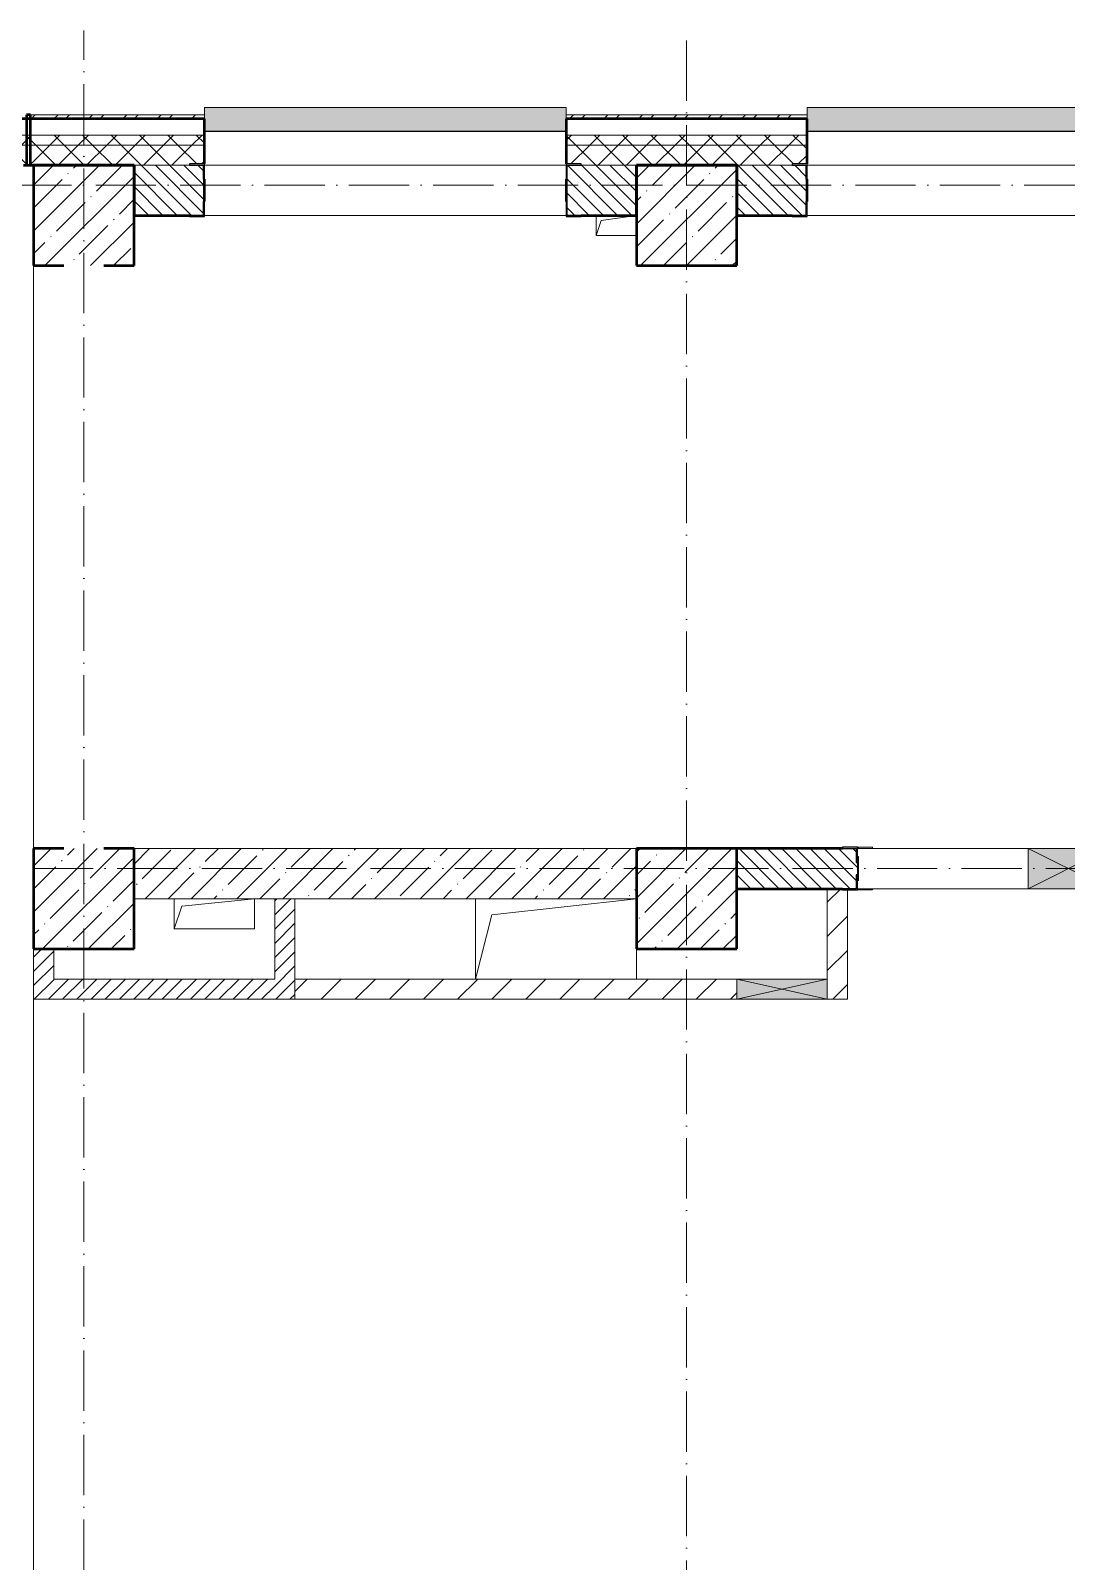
# Model space of a CAD drawing. Header units: millimetres. Extents: x -213536 to 1564669, y -45299 to 942238.
# Drawn here: x 582618 to 587773, y 574078 to 581695 of the extents above; entities that cross this region are included whole.
import ezdxf

# ---------------------------------------------------------------- set-up
doc = ezdxf.new("R2010")
doc.units = ezdxf.units.MM
doc.linetypes.add('50_200_ШТРИХ_1Т_ш5_п1_п1_', pattern=[700, 500, -100, 0, -100])
for name, color, linetype, lineweight in [('3.1) ЖБ окна 1.2 м', 102, 'Continuous', 30), ('A-DETL-GENF-OTLN', 7, 'Continuous', 9), ('A-FLOR-____-OTLN', 7, 'Continuous', 9), ('A-GENM-____-MCUT', 7, 'Continuous', 25), ('A-GENM-____-OTLN', 7, 'Continuous', 9), ('A-GENM-____-OTLN-1', 7, 'Continuous', 25), ('A-GLAZ-____-OTLN', 7, 'Continuous', 9), ('A-WALL-____-MCUT-1', 7, 'Continuous', 9), ('A-WALL-____-MCUT-2', 7, 'Continuous', 50), ('A-WALL-____-MCUT-3', 7, 'Continuous', 9), ('A-WALL-____-OTLN', 7, 'Continuous', 9), ('A-WALL-____-PATT-1', 7, 'Continuous', 9), ('A-WALL-FNSH-MCUT-1', 7, 'Continuous', 9), ('I-WALL-____-OTLN', 7, 'Continuous', 9), ('S-COLS-____-MCUT', 7, 'Continuous', 50), ('S-COLS-____-OTLN', 7, 'Continuous', 9), ('S-GRID-____-OTLN-1', 7, '50_200_ШТРИХ_1Т_ш5_п1_п1_', 9)]:
    doc.layers.add(name, color=color, linetype=linetype, lineweight=lineweight)
doc.layers.add('A-GLAZ-____-OTLN-1', color=7, linetype='Continuous', lineweight=9, true_color=0xc0c0c0)
pattern_1 = [(45, (544282.64, 571544.04), (-70.71068, 70.71068), []), (135, (544282.64, 571544.04), (-70.71068, -70.71068), [])]
pattern_2 = [(45, (544282.64, 571544.04), (-114.04925, 114.04925), []), (45, (544396.69, 571544.04), (-114.04925, 114.04925), [201.612, -40.322, 3.353, -36.97])]
pattern_3 = [(135, (544282.637, 571544.04), (-35.35534, -35.35534), [])]
pattern_4 = [(45, (544282.637, 571544.04), (-35.35534, 35.35534), [])]
pattern_5 = [(45, (544282.64, 571544.04), (-84.8528, 84.8528), [])]

# ---------------------------------------------------------------- blocks, each defined once
blk = doc.blocks.new('BSC_Колонна _Прямоугольная - 500х500-V88-АР1_План отверстий 2 этажа в осях 1-64_А-ГГ')
at = {"layer": 'S-COLS-____-OTLN'}
h = blk.add_hatch(dxfattribs=at)
h.set_pattern_fill('FP_117', color=256, style=0, pattern_type=2)
h.set_pattern_definition([(45, (-38600, -5831.04), (-114.04925, 114.04925), []), (45, (-38485.95, -5831.04), (-114.04925, 114.04925), [201.613, -40.323, 3.353, -36.97])])
h.paths.add_polyline_path([(-250, -250), (250, -250), (250, 250), (-250, 250)], flags=0)
at = {"layer": 'S-COLS-____-MCUT'}
for p, q in [((-100, 250), (-250, 250)), ((-250, 250), (-250, -250)), ((250, 250), (100, 250)), ((250, -250), (250, 250)), ((-250, -250), (250, -250))]:
    blk.add_line(p, q, dxfattribs=at)
blk = doc.blocks.new('BSC_Колонна _Прямоугольная - 500х500-V132-АР1_План отверстий 2 этажа в осях 1-64_А-ГГ')
at = {"layer": 'S-COLS-____-OTLN'}
h = blk.add_hatch(dxfattribs=at)
h.set_pattern_fill('FP_162', color=256, style=0, pattern_type=2)
h.set_pattern_definition([(45, (-41600, -5831.04), (-114.04925, 114.04925), []), (45, (-41485.95, -5831.04), (-114.04925, 114.04925), [201.613, -40.323, 3.353, -36.97])])
h.paths.add_polyline_path([(-250, -250), (250, -250), (250, 250), (-250, 250)], flags=0)
at = {"layer": 'S-COLS-____-MCUT'}
for p, q in [((250, 250), (-250, 250)), ((-250, 250), (-250, -250)), ((250, -250), (250, 250)), ((-250, -250), (250, -250))]:
    blk.add_line(p, q, dxfattribs=at)
blk = doc.blocks.new('Фахверк_СКБ_Уголок - 250_2700-27497298-АР1_План отверстий 2 этажа в осях 1-64_А-ГГ')
at = {"layer": 'A-GENM-____-MCUT'}
for p, q in [((200, 181), (125, 181)), ((125, 181), (125, 106)), ((131, 106), (131, 175)), ((131, 175), (200, 175)), ((200, 175), (200, 181)), ((125, 106), (131, 106)), ((131, -6), (125, -6)), ((125, -6), (125, -81)), ((131, -75), (131, -6)), ((200, -75), (131, -75)), ((200, -81), (200, -75)), ((125, -81), (200, -81))]:
    blk.add_line(p, q, dxfattribs=at)
blk = doc.blocks.new('154_Стойка_СКБ_Уголок - СМ-2480_200-28346303-АР1_План отверстий 2 этажа в осях 1-64_А-ГГ')
at = {"layer": 'A-GENM-____-MCUT'}
for p, q in [((125, 156), (125, 81)), ((200, 156), (125, 156)), ((200, 150), (200, 156)), ((125, 81), (131, 81)), ((131, 81), (131, 150)), ((131, 150), (200, 150)), ((131, 19), (125, 19)), ((125, 19), (125, -56)), ((131, -50), (131, 19)), ((125, -56), (200, -56)), ((200, -50), (131, -50)), ((200, -56), (200, -50))]:
    blk.add_line(p, q, dxfattribs=at)
blk = doc.blocks.new('Стойка_Влож_Полоса боковая - Полоса-28213942-АР1_План отверстий 2 этажа в осях 1-64_А-ГГ')
at = {"layer": 'A-GENM-____-OTLN'}
for p, q in [((-5, 60), (0, 60)), ((-5, -60), (-5, 60)), ((0, 31), (0, -31)), ((0, -60), (-5, -60))]:
    blk.add_line(p, q, dxfattribs=at)
blk = doc.blocks.new('Стойка_Влож_Уголок_Опорный - Уголок-28213941-АР1_План отверстий 2 этажа в осях 1-64_А-ГГ')
at = {"layer": 'A-GENM-____-OTLN'}
for p, q in [((-212, -6), (-212, 0)), ((0, 0), (0, -6)), ((-212, -75), (-212, -6)), ((-212, -6), (-206, -6)), ((-212, -75), (-206, -75)), ((-6, -6), (0, -6)), ((-6, -75), (0, -75)), ((0, -6), (0, -75))]:
    blk.add_line(p, q, dxfattribs=at)
blk = doc.blocks.new('AR_Отверстие прямоугольное _в плите_ - AR_Отверстие прямоугольное _в плите_-30459225-АР1_План отверстий 2 этажа в осях 1-64_А-ГГ')
at = {"layer": 'A-GENM-____-OTLN'}
for p, q in [((-200, 75), (-200, -75)), ((-200, -75), (-162.5, 37.5)), ((-162.5, 37.5), (200, 75)), ((200, -75), (200, 75)), ((-200, -75), (200, -75))]:
    blk.add_line(p, q, dxfattribs=at)
blk = doc.blocks.new('AR_Отверстие прямоугольное _в плите_ - AR_Отверстие прямоугольное _в плите_-V165-АР1_План отверстий 2 этажа в осях 1-64_А-ГГ')
at = {"layer": 'A-GENM-____-OTLN'}
for p, q in [((-100, 50), (-100, -50)), ((-100, -50), (-75, 25)), ((-75, 25), (100, 50)), ((-100, -50), (100, -50))]:
    blk.add_line(p, q, dxfattribs=at)
blk = doc.blocks.new('AR_Отверстие прямоугольное _в плите_ - AR_Отверстие прямоугольное _в плите_-30552658-АР1_План отверстий 2 этажа в осях 1-64_А-ГГ')
at = {"layer": 'A-GENM-____-OTLN'}
for p, q in [((-400, 200), (-400, -200)), ((-320, 120), (400, 200)), ((-400, -200), (-320, 120)), ((400, -200), (400, -50))]:
    blk.add_line(p, q, dxfattribs=at)
blk = doc.blocks.new('Отлив_СКБ - Отлив витража_120_НВФ-31885689-АР1_План отверстий 2 этажа в осях 1-64_А-ГГ')
at = {"layer": 'A-GLAZ-____-OTLN-1'}
for points in [[(1800, 2), (1800, 120), (0, 120), (0, 2), (1103.1, 2)], [(1103.1, 0), (1800, 0), (1800, 2), (0, 2), (0, 0)]]:
    blk.add_hatch(color=256, dxfattribs=at).paths.add_polyline_path(points, flags=0)
at = {"layer": 'A-GLAZ-____-OTLN'}
for p, q in [((0, 83), (0, 120)), ((1800, 120), (0, 120)), ((1800, 120), (1800, 83)), ((0, 2), (1800, 2)), ((1800, 0), (0, 0))]:
    blk.add_line(p, q, dxfattribs=at)
blk = doc.blocks.new('Стены 4 - Стены 4-31195499-АР1_План отверстий 2 этажа в осях 1-64_А-ГГ')
at = {"layer": 'A-WALL-____-MCUT-2'}
for p, q in [((-1798.5, 41030.2), (-1798.5, 41010.2)), ((-1548.5, 41030.2), (-1798.5, 41030.2)), ((-1798.5, 41010.2), (-1548.5, 41010.2)), ((-1548.5, 41010.2), (-1548.5, 41030.2))]:
    blk.add_line(p, q, dxfattribs=at)
blk = doc.blocks.new('AR_Отверстие прямоугольное _в стене__БезПР - AR_Отверстие прямоугольное _в стене__БезПР-36428632-АР1_План отверстий 2 этажа в осях 1-64_А-ГГ')
at = {"layer": 'A-GLAZ-____-OTLN'}
blk.add_hatch(color=256, dxfattribs=at).paths.add_polyline_path([(-200, -100), (200, -100), (200, 100), (-200, 100)], flags=0)
at = {"layer": 'A-DETL-GENF-OTLN'}
for p, q in [((-200, -100), (-200, 100)), ((-200, 100), (200, 100)), ((200, 100), (-200, -100)), ((-200, 100), (200, -100)), ((200, 100), (-200, 100)), ((-200, 100), (-200, -100)), ((200, 100), (200, -100)), ((200, -100), (200, 100)), ((200, -100), (-200, -100)), ((-200, -100), (200, -100))]:
    blk.add_line(p, q, dxfattribs=at)
at = {"layer": 'A-GLAZ-____-OTLN'}
blk.add_line((200, 100), (-200, 100), dxfattribs=at)
blk = doc.blocks.new('AR_Отверстие прямоугольное _в стене__БезПР - AR_Отверстие прямоугольное _в стене__БезПР-36427692-АР1_План отверстий 2 этажа в осях 1-64_А-ГГ')
at = {"layer": 'A-GLAZ-____-OTLN'}
blk.add_hatch(color=256, dxfattribs=at).paths.add_polyline_path([(225, -50), (225, 50), (-225, 50), (-225, -50)], flags=0)
at = {"layer": 'A-DETL-GENF-OTLN'}
for p, q in [((-225, -50), (-225, 50)), ((-225, 50), (225, 50)), ((225, 50), (-225, -50)), ((-225, 50), (225, -50)), ((225, 50), (-225, 50)), ((-225, 50), (-225, -50)), ((225, 50), (225, -50)), ((225, -50), (225, 50)), ((225, -50), (-225, -50)), ((-225, -50), (225, -50))]:
    blk.add_line(p, q, dxfattribs=at)
at = {"layer": 'A-GLAZ-____-OTLN'}
blk.add_line((225, 50), (-225, 50), dxfattribs=at)
blk = doc.blocks.new('2этаж')
at = {"layer": 'S-GRID-____-OTLN-1', "color": 251, "ltscale": 0.6, "true_color": 0x636466}
for p, q in [((23008.3, 454737.3), (23008.3, 469166.5)), ((26008.3, 454533.3), (26008.3, 469166.5)), ((88482.7, 468397), (-20037.2, 468397)), ((74727.1, 464997), (-20260.4, 464997))]:
    blk.add_line(p, q, dxfattribs=at)

msp = doc.modelspace()

# ---------------------------------------------------------------- hatches: boundary and pattern name
at = {"layer": 'A-WALL-____-PATT-1'}
h = msp.add_hatch(dxfattribs=at)
h.set_pattern_fill('FP_3', color=256, style=0, pattern_type=2)
h.set_pattern_definition([(45, (544282.64, 571544.04), (-85.53659, 85.53659), []), (45, (544339.66, 571544.04), (-85.53659, 85.53659), [])])
h.paths.add_polyline_path([(616147.6, 581255.1), (616147.6, 581275.1), (612282.6, 581275.1), (612282.6, 581255.1), (614967.5, 581255.1)], flags=0)
h.paths.add_polyline_path([(610482.6, 581255.1), (610482.6, 581275.1), (609282.6, 581275.1), (609282.6, 581255.1), (609665.1, 581255.1)], flags=0)
h.paths.add_polyline_path([(607482.6, 581255.1), (607482.6, 581275.1), (606282.6, 581275.1), (606282.6, 581255.1), (607013.9, 581255.1)], flags=0)
h.paths.add_polyline_path([(603479, 581255.1), (604482.6, 581255.1), (604482.6, 581275.1), (603282.6, 581275.1), (603282.6, 581255.1)], flags=0)
h.paths.add_polyline_path([(600827.8, 581255.1), (601482.6, 581255.1), (601482.6, 581275.1), (600282.6, 581275.1), (600282.6, 581255.1)], flags=0)
h.paths.add_polyline_path([(598482.6, 581255.1), (598482.6, 581275.1), (597282.6, 581275.1), (597282.6, 581255.1), (597292.9, 581255.1)], flags=0)
h.paths.add_polyline_path([(595482.6, 581255.1), (595482.6, 581275.1), (594282.6, 581275.1), (594282.6, 581255.1), (594641.7, 581255.1)], flags=0)
h.paths.add_polyline_path([(589482.6, 581255.1), (589482.6, 581275.1), (588282.6, 581275.1), (588282.6, 581255.1), (588455.6, 581255.1)], flags=0)
h.paths.add_polyline_path([(591282.6, 581255.1), (592482.6, 581255.1), (592482.6, 581275.1), (591282.6, 581275.1)], flags=0)
h.paths.add_polyline_path([(585282.6, 581255.1), (586482.6, 581255.1), (586482.6, 581275.1), (585282.6, 581275.1)], flags=0)
h.paths.add_polyline_path([(582617.6, 581255.1), (583482.6, 581255.1), (583482.6, 581275.1), (582617.6, 581275.1)], flags=0)
h = msp.add_hatch(dxfattribs=at)
h.set_pattern_fill('FP_1', color=256, style=0, pattern_type=2)
h.set_pattern_definition(pattern_1)
h.paths.add_polyline_path([(618632.6, 581125.1), (618632.6, 581175.1), (612282.6, 581175.1), (612282.6, 581125.1), (618502.4, 581125.1)], flags=0)
h.paths.add_polyline_path([(609665.1, 581125.1), (610482.6, 581125.1), (610482.6, 581175.1), (609282.6, 581175.1), (609282.6, 581125.1)], flags=0)
h.paths.add_polyline_path([(607482.6, 581125.1), (607482.6, 581175.1), (606282.6, 581175.1), (606282.6, 581125.1), (607013.9, 581125.1)], flags=0)
h.paths.add_polyline_path([(604482.6, 581125.1), (604482.6, 581175.1), (603282.6, 581175.1), (603282.6, 581125.1), (604362.7, 581125.1)], flags=0)
h.paths.add_polyline_path([(601482.6, 581125.1), (601482.6, 581175.1), (600282.6, 581175.1), (600282.6, 581125.1), (600827.8, 581125.1)], flags=0)
h.paths.add_polyline_path([(597282.6, 581125.1), (598482.6, 581125.1), (598482.6, 581175.1), (597282.6, 581175.1)], flags=0)
h.paths.add_polyline_path([(594282.6, 581125.1), (595482.6, 581125.1), (595482.6, 581175.1), (594282.6, 581175.1)], flags=0)
h.paths.add_polyline_path([(591990.5, 581125.1), (592482.6, 581125.1), (592482.6, 581175.1), (591282.6, 581175.1), (591282.6, 581125.1)], flags=0)
h.paths.add_polyline_path([(589482.6, 581125.1), (589482.6, 581175.1), (588282.6, 581175.1), (588282.6, 581125.1), (588455.6, 581125.1)], flags=0)
h.paths.add_polyline_path([(586482.6, 581125.1), (586482.6, 581175.1), (585282.6, 581175.1), (585282.6, 581125.1), (585804.4, 581125.1)], flags=0)
h.paths.add_polyline_path([(582082.6, 581125.1), (583482.6, 581125.1), (583482.6, 581175.1), (582082.6, 581175.1)], flags=0)
h.paths.add_polyline_path([(580282.6, 581125.1), (580282.6, 581175.1), (579082.6, 581175.1), (579082.6, 581125.1), (579618.2, 581125.1)], flags=0)
h.paths.add_polyline_path([(571282.6, 581125.1), (571282.6, 581175.1), (568112.6, 581175.1), (568112.6, 581125.1), (569013.4, 581125.1)], flags=0)
h = msp.add_hatch(dxfattribs=at)
h.set_pattern_fill('FP_1', color=256, style=0, pattern_type=2)
h.set_pattern_definition(pattern_1)
h.paths.add_polyline_path([(618632.6, 581025.1), (618632.6, 581125.1), (612282.6, 581125.1), (612282.6, 581031.1), (612357.6, 581031.1), (612357.6, 581025.1), (618502.4, 581025.1)], flags=0)
h.paths.add_polyline_path([(609665.1, 581025.1), (610407.6, 581025.1), (610407.6, 581031.1), (610482.6, 581031.1), (610482.6, 581125.1), (609282.6, 581125.1), (609282.6, 581031.1), (609357.6, 581031.1), (609357.6, 581025.1)], flags=0)
h.paths.add_polyline_path([(607407.6, 581025.1), (607407.6, 581031.1), (607482.6, 581031.1), (607482.6, 581125.1), (606282.6, 581125.1), (606282.6, 581031.1), (606357.6, 581031.1), (606357.6, 581025.1), (607132.6, 581025.1)], flags=0)
h.paths.add_polyline_path([(603632.6, 581025.1), (604407.6, 581025.1), (604407.6, 581031.1), (604482.6, 581031.1), (604482.6, 581125.1), (603282.6, 581125.1), (603282.6, 581031.1), (603357.6, 581031.1), (603357.6, 581025.1), (603479, 581025.1)], flags=0)
h.paths.add_polyline_path([(600827.8, 581025.1), (601407.6, 581025.1), (601407.6, 581031.1), (601482.6, 581031.1), (601482.6, 581125.1), (600282.6, 581125.1), (600282.6, 581031.1), (600357.6, 581031.1), (600357.6, 581025.1)], flags=0)
h.paths.add_polyline_path([(598132.6, 581025.1), (598407.6, 581025.1), (598407.6, 581031.1), (598482.6, 581031.1), (598482.6, 581125.1), (597282.6, 581125.1), (597282.6, 581031.1), (597357.6, 581031.1), (597357.6, 581025.1), (597632.6, 581025.1)], flags=0)
h.paths.add_polyline_path([(595132.6, 581025.1), (595407.6, 581025.1), (595407.6, 581031.1), (595482.6, 581031.1), (595482.6, 581125.1), (594282.6, 581125.1), (594282.6, 581031.1), (594357.6, 581031.1), (594357.6, 581025.1), (594641.7, 581025.1)], flags=0)
h.paths.add_polyline_path([(592407.6, 581025.1), (592407.6, 581031.1), (592482.6, 581031.1), (592482.6, 581125.1), (591282.6, 581125.1), (591282.6, 581031.1), (591357.6, 581031.1), (591357.6, 581025.1), (591990.5, 581025.1)], flags=0)
h.paths.add_polyline_path([(589407.6, 581025.1), (589407.6, 581031.1), (589482.6, 581031.1), (589482.6, 581125.1), (588282.6, 581125.1), (588282.6, 581031.1), (588357.6, 581031.1), (588357.6, 581025.1), (589132.6, 581025.1)], flags=0)
h.paths.add_polyline_path([(585357.6, 581025.1), (586407.6, 581025.1), (586407.6, 581031.1), (586482.6, 581031.1), (586482.6, 581125.1), (585282.6, 581125.1), (585282.6, 581031.1), (585357.6, 581031.1)], flags=0)
h.paths.add_polyline_path([(583132.6, 581025.1), (583407.6, 581025.1), (583407.6, 581031.1), (583482.6, 581031.1), (583482.6, 581125.1), (582082.6, 581125.1), (582082.6, 581025.1), (582582.6, 581025.1)], flags=0)
h.paths.add_polyline_path([(579618.2, 581025.1), (580207.6, 581025.1), (580207.6, 581031.1), (580282.6, 581031.1), (580282.6, 581125.1), (579082.6, 581125.1), (579082.6, 581025.1), (579582.6, 581025.1)], flags=0)
h.paths.add_polyline_path([(571207.6, 581025.1), (571207.6, 581031.1), (571282.6, 581031.1), (571282.6, 581125.1), (568112.6, 581125.1), (568112.6, 581025.1), (570582.6, 581025.1)], flags=0)
h = msp.add_hatch(dxfattribs=at)
h.set_pattern_fill('FP_6', color=256, style=0, pattern_type=2)
h.set_pattern_definition(pattern_3)
h.paths.add_polyline_path([(585632.6, 580775.1), (585632.6, 581025.1), (585288.6, 581025.1), (585288.6, 580956.1), (585282.6, 580956.1), (585282.6, 580844.1), (585288.6, 580844.1), (585288.6, 580775.1), (585357.6, 580775.1)], flags=0)
h.paths.add_polyline_path([(583407.6, 580775.1), (583476.6, 580775.1), (583476.6, 580844.1), (583482.6, 580844.1), (583482.6, 580956.1), (583476.6, 580956.1), (583476.6, 581025.1), (583132.6, 581025.1), (583132.6, 580775.1), (583153.2, 580775.1)], flags=0)
h = msp.add_hatch(dxfattribs=at)
h.set_pattern_fill('FP_6', color=256, style=0, pattern_type=2)
h.set_pattern_definition(pattern_3)
h.paths.add_polyline_path([(588288.6, 580775.1), (588632.6, 580775.1), (588632.6, 581025.1), (588288.6, 581025.1), (588288.6, 580956.1), (588282.6, 580956.1), (588282.6, 580844.1), (588288.6, 580844.1), (588288.6, 580779.4)], flags=0)
h.paths.add_polyline_path([(586407.6, 580775.1), (586476.6, 580775.1), (586476.6, 580844.1), (586482.6, 580844.1), (586482.6, 580956.1), (586476.6, 580956.1), (586476.6, 581025.1), (586132.6, 581025.1), (586132.6, 580775.1)], flags=0)
h = msp.add_hatch(dxfattribs=at)
h.set_pattern_fill('FP_25', color=256, style=0, pattern_type=2)
h.set_pattern_definition(pattern_2)
h.paths.add_polyline_path([(585632.6, 577375.1), (585632.6, 577625.1), (583132.6, 577625.1), (583132.6, 577375.1), (583153.2, 577375.1)], flags=0)
h = msp.add_hatch(dxfattribs=at)
h.set_pattern_fill('FP_6', color=256, style=0, pattern_type=2)
h.set_pattern_definition(pattern_3)
h.paths.add_polyline_path([(588507.6, 577425.1), (588632.6, 577425.1), (588632.6, 577625.1), (588438.6, 577625.1), (588438.6, 577556.1), (588432.6, 577556.1), (588432.6, 577494.1), (588438.6, 577494.1), (588438.6, 577425.1), (588455.6, 577425.1)], flags=0)
h.paths.add_polyline_path([(586688.1, 577425.1), (586726.6, 577425.1), (586726.6, 577494.1), (586732.6, 577494.1), (586732.6, 577556.1), (586726.6, 577556.1), (586726.6, 577625.1), (586132.6, 577625.1), (586132.6, 577425.1), (586657.6, 577425.1)], flags=0)
h = msp.add_hatch(dxfattribs=at)
h.set_pattern_fill('FP_4', color=256, style=0, pattern_type=2)
h.set_pattern_definition(pattern_5)
h.paths.add_polyline_path([(586582.6, 576875.1), (586682.6, 576875.1), (586682.6, 577419.1), (586657.6, 577419.1), (586657.6, 577425.1), (586582.6, 577425.1), (586582.6, 576975.1)], flags=0)
h = msp.add_hatch(dxfattribs=at)
h.set_pattern_fill('FP_5', color=256, style=0, pattern_type=2)
h.set_pattern_definition(pattern_4)
h.paths.add_polyline_path([(583932.6, 576875.1), (583932.6, 577375.1), (583832.6, 577375.1), (583832.6, 576875.1)], flags=0)
h = msp.add_hatch(dxfattribs=at)
h.set_pattern_fill('FP_5', color=256, style=0, pattern_type=2)
h.set_pattern_definition(pattern_4)
h.paths.add_polyline_path([(582732.6, 576875.1), (582732.6, 577125.1), (582632.6, 577125.1), (582632.6, 576875.1)], flags=0)
h = msp.add_hatch(dxfattribs=at)
h.set_pattern_fill('FP_5', color=256, style=0, pattern_type=2)
h.set_pattern_definition(pattern_4)
h.paths.add_polyline_path([(583832.6, 576875.1), (583832.6, 576975.1), (582732.6, 576975.1), (582732.6, 576875.1), (583153.2, 576875.1)], flags=0)
h = msp.add_hatch(dxfattribs=at)
h.set_pattern_fill('FP_4', color=256, style=0, pattern_type=2)
h.set_pattern_definition(pattern_5)
h.paths.add_polyline_path([(583932.6, 576875.1), (586132.6, 576875.1), (586132.6, 576975.1), (583932.6, 576975.1)], flags=0)
at = {"layer": 'S-COLS-____-OTLN'}
h = msp.add_hatch(dxfattribs=at)
h.set_pattern_fill('FP_25', color=256, style=0, pattern_type=2)
h.set_pattern_definition(pattern_2)
h.paths.add_polyline_path([(582632.6, 580525.1), (583132.6, 580525.1), (583132.6, 581025.1), (582632.6, 581025.1), (582632.6, 580879.9)], flags=0)
h = msp.add_hatch(dxfattribs=at)
h.set_pattern_fill('FP_25', color=256, style=0, pattern_type=2)
h.set_pattern_definition(pattern_2)
h.paths.add_polyline_path([(585632.6, 580525.1), (586132.6, 580525.1), (586132.6, 581025.1), (585632.6, 581025.1), (585632.6, 580879.9)], flags=0)

# ---------------------------------------------------------------- linework, layer by layer
at = {"layer": 'A-FLOR-____-OTLN'}
for p, q in [((582632.6, 580525.1), (582632.6, 577625.1)), ((583332.6, 577225.1), (583332.6, 577375.1)), ((583732.6, 577375.1), (583732.6, 577225.1)), ((584832.6, 576975.1), (584832.6, 577375.1)), ((583732.6, 577225.1), (583332.6, 577225.1)), ((585632.6, 577125.1), (585632.6, 576975.1)), ((582632.6, 576875.1), (582632.6, 570125.1))]:
    msp.add_line(p, q, dxfattribs=at)
at = {"layer": 'A-WALL-____-MCUT-1'}
for p, q in [((585632.6, 577625.1), (583132.6, 577625.1)), ((583132.6, 577375.1), (585632.6, 577375.1))]:
    msp.add_line(p, q, dxfattribs=at)
at = {"layer": 'A-WALL-____-MCUT-2'}
for p, q in [((583482.6, 581255.1), (582082.6, 581255.1)), ((583482.6, 581031.1), (583482.6, 581255.1)), ((586482.6, 581255.1), (585282.6, 581255.1)), ((585282.6, 581255.1), (585282.6, 581031.1)), ((586482.6, 581031.1), (586482.6, 581255.1)), ((582582.6, 581025.1), (583132.6, 581025.1)), ((583132.6, 581025.1), (583132.6, 580775.1)), ((585632.6, 581025.1), (586132.6, 581025.1)), ((585632.6, 580775.1), (585632.6, 581025.1)), ((586132.6, 581025.1), (586132.6, 580775.1)), ((583482.6, 580844.1), (583482.6, 580956.1)), ((585282.6, 580956.1), (585282.6, 580844.1)), ((586482.6, 580844.1), (586482.6, 580956.1)), ((583132.6, 580775.1), (583407.6, 580775.1)), ((585357.6, 580775.1), (585632.6, 580775.1)), ((586132.6, 580775.1), (586407.6, 580775.1)), ((586657.6, 577625.1), (586132.6, 577625.1)), ((586132.6, 577425.1), (586657.6, 577425.1))]:
    msp.add_line(p, q, dxfattribs=at)
at = {"layer": 'A-WALL-____-MCUT-3'}
for p, q in [((583482.6, 581175.1), (582082.6, 581175.1)), ((586482.6, 581175.1), (585282.6, 581175.1)), ((583482.6, 581125.1), (582082.6, 581125.1)), ((586482.6, 581125.1), (585282.6, 581125.1)), ((583132.6, 581025.1), (583407.6, 581025.1)), ((585357.6, 581025.1), (585632.6, 581025.1)), ((586132.6, 581025.1), (586407.6, 581025.1))]:
    msp.add_line(p, q, dxfattribs=at)
at = {"layer": 'A-WALL-____-OTLN'}
for p, q in [((585282.6, 581025.1), (583482.6, 581025.1)), ((588282.6, 581025.1), (586482.6, 581025.1)), ((585282.6, 580775.1), (583482.6, 580775.1)), ((588282.6, 580775.1), (586482.6, 580775.1))]:
    msp.add_line(p, q, dxfattribs=at)
at = {"layer": 'A-WALL-FNSH-MCUT-1'}
for p, q in [((583482.6, 581275.1), (582617.6, 581275.1)), ((582617.6, 581275.1), (582617.6, 581255.1)), ((583482.6, 581255.1), (583482.6, 581275.1)), ((586482.6, 581275.1), (585282.6, 581275.1)), ((585282.6, 581275.1), (585282.6, 581255.1)), ((585282.6, 581255.1), (585282.6, 581255.1)), ((586482.6, 581255.1), (586482.6, 581275.1)), ((586582.6, 577425.1), (586582.6, 576975.1)), ((586682.6, 576875.1), (586682.6, 577419.1)), ((583832.6, 577375.1), (583832.6, 576975.1)), ((583932.6, 577375.1), (583932.6, 576875.1)), ((582632.6, 577125.1), (582632.6, 576875.1)), ((582732.6, 576975.1), (582732.6, 577125.1)), ((583832.6, 576975.1), (582732.6, 576975.1)), ((586132.6, 576975.1), (583932.6, 576975.1)), ((582632.6, 576875.1), (586132.6, 576875.1)), ((586582.6, 576875.1), (586682.6, 576875.1))]:
    msp.add_line(p, q, dxfattribs=at)
at = {"layer": 'I-WALL-____-OTLN'}
for p, q in [((586732.6, 577625.1), (587582.6, 577625.1)), ((587582.6, 577425.1), (586732.6, 577425.1))]:
    msp.add_line(p, q, dxfattribs=at)
at = {"layer": 'S-COLS-____-MCUT'}
for p, q in [((583132.6, 581025.1), (582632.6, 581025.1)), ((582632.6, 581025.1), (582632.6, 580525.1)), ((583132.6, 580525.1), (583132.6, 581025.1)), ((586132.6, 581025.1), (585632.6, 581025.1)), ((585632.6, 581025.1), (585632.6, 580525.1)), ((586132.6, 580525.1), (586132.6, 581025.1)), ((582632.6, 580525.1), (582782.6, 580525.1)), ((582982.6, 580525.1), (583132.6, 580525.1)), ((585632.6, 580525.1), (586132.6, 580525.1))]:
    msp.add_line(p, q, dxfattribs=at)

# ---------------------------------------------------------------- block references
at = {"layer": '3.1) ЖБ окна 1.2 м'}
msp.add_blockref('2этаж', (559874.3, 112528.1), dxfattribs=at)
at = {"layer": 'A-GENM-____-OTLN'}
for name, p in [('AR_Отверстие прямоугольное _в плите_ - AR_Отверстие прямоугольное _в плите_-V165-АР1_План отверстий 2 этажа в осях 1-64_А-ГГ', (585532.6, 580725.1)), ('AR_Отверстие прямоугольное _в плите_ - AR_Отверстие прямоугольное _в плите_-30459225-АР1_План отверстий 2 этажа в осях 1-64_А-ГГ', (583532.6, 577300.1)), ('AR_Отверстие прямоугольное _в плите_ - AR_Отверстие прямоугольное _в плите_-30552658-АР1_План отверстий 2 этажа в осях 1-64_А-ГГ', (585232.6, 577175.1))]:
    msp.add_blockref(name, p, dxfattribs=at)
for name, p, rotation in [('Стойка_Влож_Уголок_Опорный - Уголок-28213941-АР1_План отверстий 2 этажа в осях 1-64_А-ГГ', (586732.6, 577631.1), 89.99999999999955), ('Стойка_Влож_Полоса боковая - Полоса-28213942-АР1_План отверстий 2 этажа в осях 1-64_А-ГГ', (586732.6, 577525.1), 180)]:
    msp.add_blockref(name, p, dxfattribs=dict(at, rotation=rotation))
at = {"layer": 'A-GENM-____-OTLN-1', "rotation": 180}
for name, p in [('Фахверк_СКБ_Уголок - 250_2700-27497298-АР1_План отверстий 2 этажа в осях 1-64_А-ГГ', (583607.6, 580950.1)), ('Фахверк_СКБ_Уголок - 250_2700-27497298-АР1_План отверстий 2 этажа в осях 1-64_А-ГГ', (586607.6, 580950.1)), ('154_Стойка_СКБ_Уголок - СМ-2480_200-28346303-АР1_План отверстий 2 этажа в осях 1-64_А-ГГ', (586857.6, 577575.1))]:
    msp.add_blockref(name, p, dxfattribs=at)
at = {"layer": 'A-GENM-____-OTLN-1'}
msp.add_blockref('Фахверк_СКБ_Уголок - 250_2700-27497298-АР1_План отверстий 2 этажа в осях 1-64_А-ГГ', (585157.6, 580850.1), dxfattribs=at)
at = {"layer": 'A-GLAZ-____-OTLN'}
for name, p in [('Отлив_СКБ - Отлив витража_120_НВФ-31885689-АР1_План отверстий 2 этажа в осях 1-64_А-ГГ', (583482.6, 581192.1)), ('Отлив_СКБ - Отлив витража_120_НВФ-31885689-АР1_План отверстий 2 этажа в осях 1-64_А-ГГ', (586482.6, 581192.1)), ('AR_Отверстие прямоугольное _в стене__БезПР - AR_Отверстие прямоугольное _в стене__БезПР-36427692-АР1_План отверстий 2 этажа в осях 1-64_А-ГГ', (586357.6, 576925.1))]:
    msp.add_blockref(name, p, dxfattribs=at)
at = {"layer": 'A-GLAZ-____-OTLN', "rotation": 180}
msp.add_blockref('AR_Отверстие прямоугольное _в стене__БезПР - AR_Отверстие прямоугольное _в стене__БезПР-36428632-АР1_План отверстий 2 этажа в осях 1-64_А-ГГ', (587782.6, 577525.1), dxfattribs=at)
at = {"layer": 'A-WALL-____-OTLN', "rotation": 89.9999999999999}
msp.add_blockref('Стены 4 - Стены 4-31195499-АР1_План отверстий 2 этажа в осях 1-64_А-ГГ', (623627.9, 582823.6), dxfattribs=at)
at = {"layer": 'S-COLS-____-OTLN'}
for name, p in [('BSC_Колонна _Прямоугольная - 500х500-V88-АР1_План отверстий 2 этажа в осях 1-64_А-ГГ', (582882.6, 577375.1)), ('BSC_Колонна _Прямоугольная - 500х500-V132-АР1_План отверстий 2 этажа в осях 1-64_А-ГГ', (585882.6, 577375.1))]:
    msp.add_blockref(name, p, dxfattribs=at)

doc.saveas('drawing.dxf')
